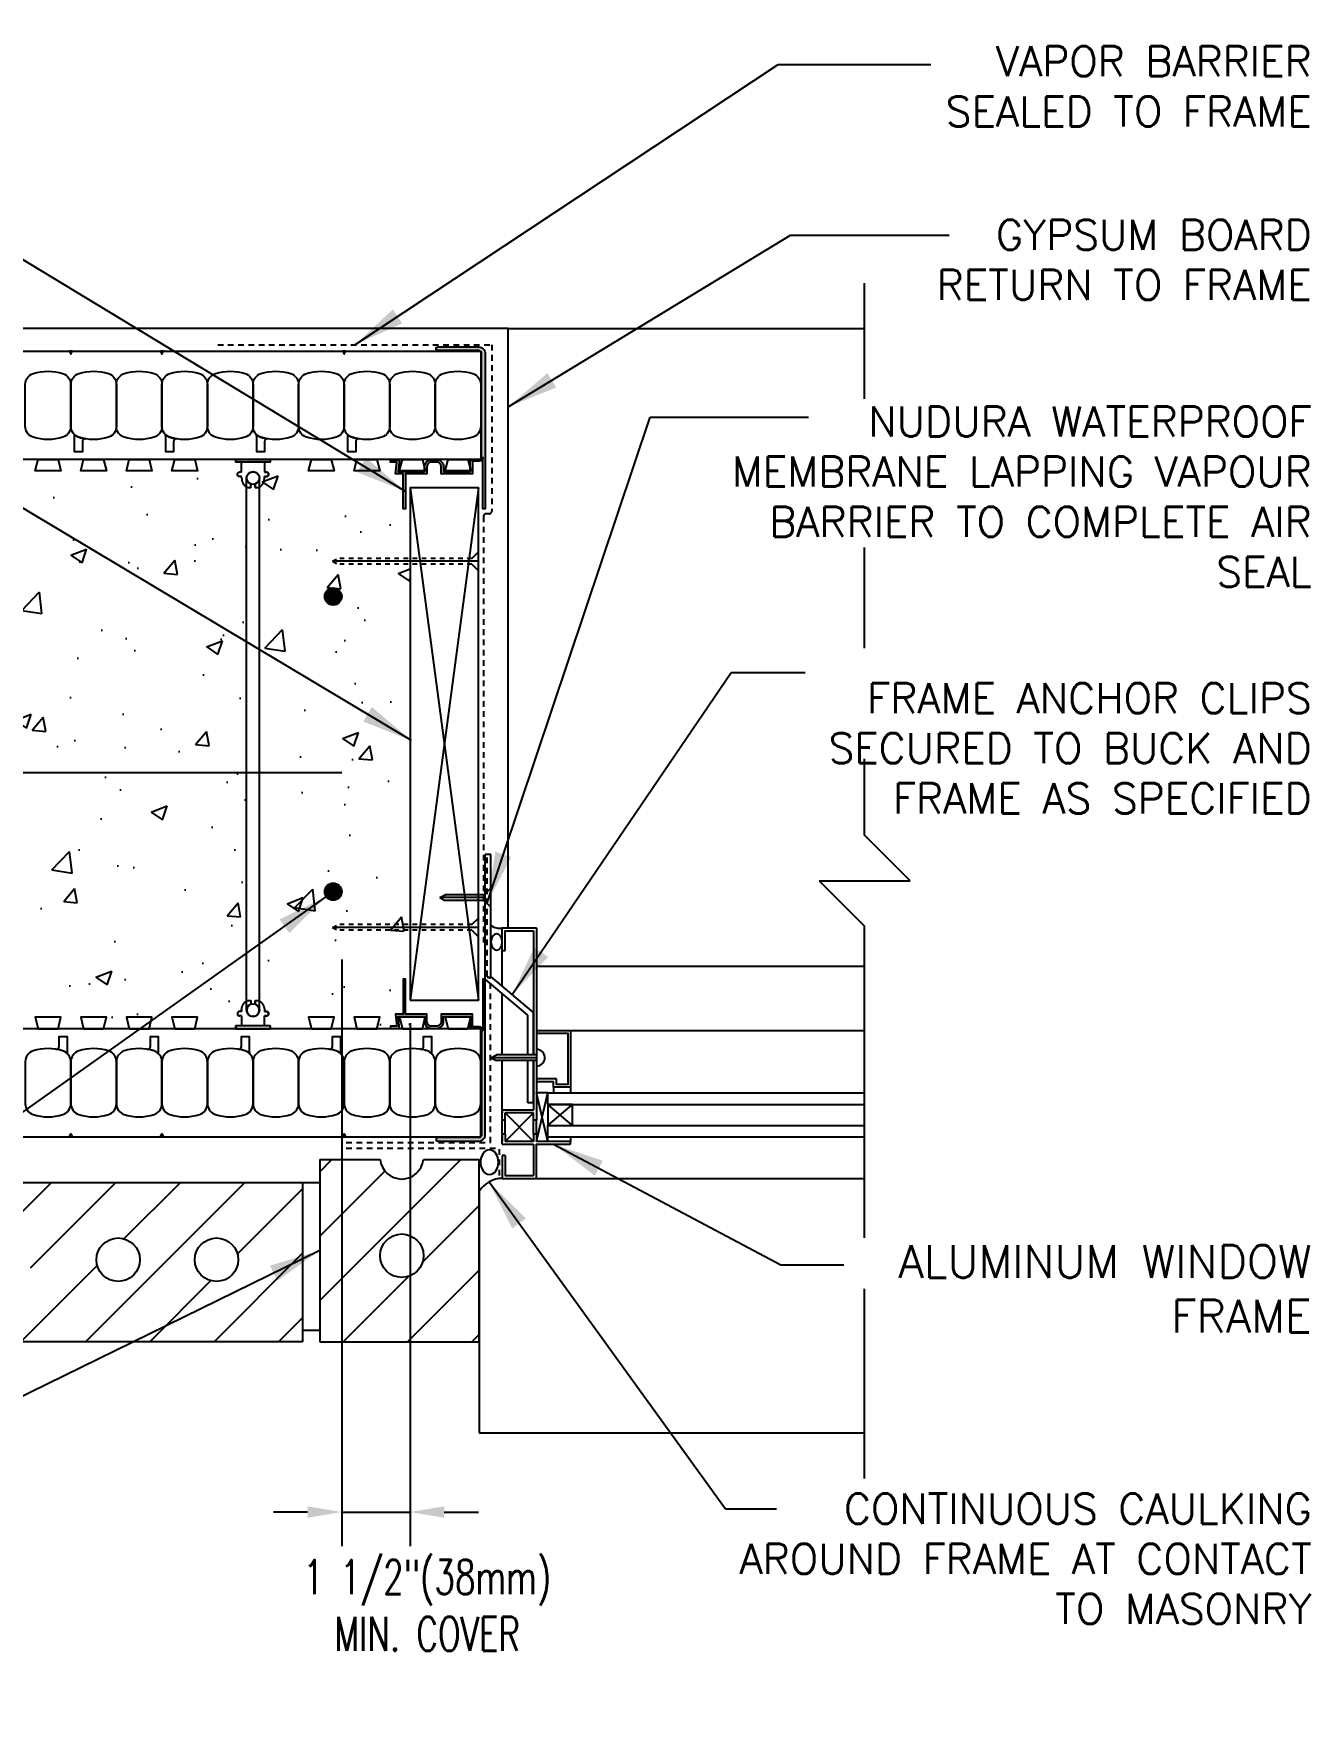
# Model space of a CAD drawing. Header units: inches. Extents: x 2960 to 3017.3, y 412.4 to 491.8.
# Drawn here: x 2989.23 to 3017.26, y 453.24 to 490.13 of the extents above; entities that cross this region are included whole.
import ezdxf

# ---------------------------------------------------------------- set-up
doc = ezdxf.new("R2010")
doc.units = ezdxf.units.IN
doc.header["$LTSCALE"] = 0.5
doc.header["$MEASUREMENT"] = 0
doc.linetypes.add('DASHED2', pattern=[0.375, 0.25, -0.125])
doc.linetypes.add('HIDDEN2', pattern=[0.1875, 0.125, -0.0625])
doc.layers.get('0').update_dxf_attribs({"linetype": 'CONTINUOUS'})
doc.layers.get('Defpoints').update_dxf_attribs({"linetype": 'CONTINUOUS'})
for name, color, linetype in [('HATCH', 12, 'CONTINUOUS'), ('LINE18', 9, 'CONTINUOUS'), ('line25', 2, 'CONTINUOUS'), ('LINE50', 5, 'CONTINUOUS'), ('LINE65', 3, 'CONTINUOUS'), ('LINE9', 9, 'CONTINUOUS'), ('TEXT', 4, 'CONTINUOUS')]:
    doc.layers.add(name, color=color, linetype=linetype)
doc.styles.add('DIM', font='romans.shx', dxfattribs={"width": 0.7})
doc.styles.get("Standard").update_dxf_attribs({"font": 'romans.shx'})
doc.dimstyles.new('ext_12', dxfattribs={"dimscale": 12, "dimtxt": 0.09375, "dimasz": 0.09375, "dimexe": 0.09375, "dimexo": 0.0625, "dimgap": 0.0625, "dimtad": 1, "dimdec": 1, "dimzin": 3, "dimdsep": 46, "dimlunit": 4, "dimtxsty": 'DIM', "dimcen": 0.09, "dimdle": 0.09375, "dimclrt": 4, "dimadec": 0, "dimazin": 0, "dimtfac": 1, "dimtdec": 1, "dimtmove": 2, "dimatfit": 3, "dimfxl": 0, "dimfrac": 2, "dimtolj": 1, "dimtzin": 0, "dimarcsym": 0})
doc.dimstyles.new('ext_8', dxfattribs={"dimscale": 8, "dimtxt": 0.09375, "dimasz": 0.09375, "dimexe": 0.09375, "dimexo": 0.0625, "dimgap": 0.0625, "dimtad": 1, "dimdec": 6, "dimzin": 3, "dimdsep": 46, "dimlunit": 4, "dimtxsty": 'DIM', "dimcen": 0.09, "dimdle": 0.09375, "dimclrt": 4, "dimadec": 0, "dimazin": 0, "dimtfac": 1, "dimtdec": 6, "dimtmove": 2, "dimatfit": 3, "dimfxl": 0, "dimfrac": 2, "dimtolj": 1, "dimtzin": 0, "dimarcsym": 0})

# ---------------------------------------------------------------- blocks, each defined once
blk = doc.blocks.new('Connector')
blk.add_point((0.271, 0))
at = {"layer": 'LINE9'}
for p, q in [((0, 0.375), (0, -0.375)), ((0.062, -0.375), (0.062, 0.375)), ((0.281, 0.25), (0.062, 0.25))]:
    blk.add_line(p, q, dxfattribs=at)
for points, weights in [([(0.007, 0.375), (0.004, 0.375), (0, 0.375)], [1, 0.972587069138, 0.950305488115]), ([(0.327, 0.343), (0.308, 0.343), (0.281, 0.317), (0.281, 0.297)], [1, 0.85355339, 0.85355339, 1]), ([(0.328, 0.343), (0.327, 0.343), (0.327, 0.343)], [1, 0.70710678, 1]), ([(0.375, 0.297), (0.375, 0.317), (0.348, 0.343), (0.329, 0.343)], [1, 0.85355339, 0.85355339, 1]), ([(0.406, 0.25), (0.546, 0.25), (0.619, 0.131)], [0.958404415409, 0.794674173519, 0.864651571113]), ([(0.619, 0.052), (0.612, 0.049), (0.604, 0.049)], [0.83615024178, 0.892081430621, 1]), ([(0.281, -0.297), (0.281, -0.317), (0.308, -0.343), (0.327, -0.343)], [1, 0.85355339, 0.85355339, 1]), ([(0.327, -0.343), (0.281, -0.343), (0.281, -0.297)], [1, 0.70710678, 1]), ([(0.329, -0.343), (0.348, -0.343), (0.375, -0.317), (0.375, -0.297)], [1, 0.85355339, 0.85355339, 1]), ([(0.375, -0.297), (0.375, -0.343), (0.329, -0.343)], [1, 0.70710678, 1]), ([(0.619, -0.131), (0.546, -0.25), (0.406, -0.25)], [0.864651574428, 0.794674169686, 0.958404415195]), ([(0.604, -0.049), (0.612, -0.049), (0.619, -0.052)], [1, 0.89208144177, 0.836150253337]), ([(0, -0.375), (0.004, -0.375), (0.007, -0.375)], [0.950305488115, 0.972587069138, 1])]:
    blk.add_rational_spline(points, weights, degree=2, dxfattribs=at)
for points, degree in [([(0, 0.375), (0.002, 0.375), (0.005, 0.375), (0.007, 0.375)], 3), ([(0.007, 0.375), (0.021, 0.375), (0.051, 0.375), (0.062, 0.375), (0.062, 0.375)], 3), ([(0.281, 0.25), (0.281, 0.297)], 1), ([(0.327, 0.343), (0.327, 0.343), (0.328, 0.343), (0.328, 0.343)], 3), ([(0.328, 0.343), (0.329, 0.343), (0.329, 0.343), (0.329, 0.343)], 3), ([(0.375, 0.25), (0.375, 0.297)], 1), ([(0.406, 0.25), (0.375, 0.25)], 1), ([(0.406, 0.25), (0.406, 0.25)], 1), ([(0.406, 0.25), (0.406, 0.25)], 1), ([(0.406, 0.25), (0.406, 0.25)], 1), ([(0.406, 0.25), (0.406, 0.25)], 1), ([(0.406, 0.25), (0.406, 0.25)], 1), ([(0.406, 0.25), (0.406, 0.25)], 1), ([(0.406, 0.25), (0.406, 0.25)], 1), ([(0.406, 0.25), (0.406, 0.25)], 1), ([(0.406, 0.25), (0.406, 0.25)], 1), ([(0.406, 0.25), (0.406, 0.25)], 1), ([(0.406, 0.25), (0.406, 0.25)], 1), ([(0.406, 0.25), (0.406, 0.25)], 1), ([(0.406, 0.25), (0.406, 0.25)], 1), ([(0.406, 0.25), (0.406, 0.25)], 1), ([(0.406, 0.25), (0.406, 0.25)], 1), ([(0.406, 0.25), (0.406, 0.25)], 1), ([(0.406, 0.25), (0.406, 0.25)], 1), ([(0.406, 0.25), (0.406, 0.25)], 1), ([(0.406, 0.25), (0.406, 0.25)], 1), ([(0.406, 0.25), (0.406, 0.25)], 1), ([(0.406, 0.25), (0.406, 0.25)], 1), ([(0.406, 0.25), (0.406, 0.25)], 1), ([(0.406, 0.25), (0.406, 0.25)], 1), ([(0.406, 0.25), (0.406, 0.25)], 1), ([(0.604, 0.049), (0.532, 0.049)], 1), ([(0.532, 0.049), (0.532, 0.049)], 1), ([(0.532, 0.049), (0.532, 0.049)], 1), ([(0.532, 0.049), (0.532, 0.049)], 1), ([(0.532, 0.049), (0.532, 0.049)], 1), ([(0.532, 0.049), (0.532, 0.049)], 1), ([(0.532, 0.049), (0.532, 0.049)], 1), ([(0.532, 0.049), (0.532, 0.049)], 1), ([(0.532, 0.049), (0.532, 0.049)], 1), ([(0.532, 0.049), (0.532, 0.049)], 1), ([(0.532, 0.049), (0.532, 0.049)], 1), ([(0.604, 0.049), (0.609, 0.049), (0.614, 0.05), (0.619, 0.052)], 3), ([(0.604, 0.049), (0.604, 0.049)], 1), ([(0.604, 0.049), (0.604, 0.049)], 1), ([(0.604, 0.049), (0.604, 0.049)], 1), ([(0.604, 0.049), (0.604, 0.049)], 1), ([(0.619, 0.131), (0.619, 0.052)], 1), ([(0.619, 0.131), (0.619, 0.131)], 1), ([(0.619, 0.131), (0.619, 0.131)], 1), ([(0.619, 0.131), (0.619, 0.131)], 1), ([(0.619, 0.131), (0.619, 0.131)], 1), ([(0.062, -0.25), (0.281, -0.25)], 1), ([(0.281, -0.297), (0.281, -0.25)], 1), ([(0.281, -0.25), (0.281, -0.297)], 1), ([(0.328, -0.343), (0.328, -0.343), (0.327, -0.343), (0.327, -0.343)], 3), ([(0.329, -0.343), (0.329, -0.343), (0.329, -0.343), (0.328, -0.343)], 3), ([(0.375, -0.25), (0.375, -0.297)], 1), ([(0.375, -0.297), (0.375, -0.25)], 1), ([(0.406, -0.25), (0.375, -0.25)], 1), ([(0.406, -0.25), (0.406, -0.25)], 1), ([(0.406, -0.25), (0.406, -0.25)], 1), ([(0.406, -0.25), (0.406, -0.25)], 1), ([(0.406, -0.25), (0.406, -0.25)], 1), ([(0.406, -0.25), (0.406, -0.25)], 1), ([(0.406, -0.25), (0.406, -0.25)], 1), ([(0.406, -0.25), (0.406, -0.25)], 1), ([(0.406, -0.25), (0.406, -0.25)], 1), ([(0.406, -0.25), (0.406, -0.25)], 1), ([(0.406, -0.25), (0.406, -0.25)], 1), ([(0.406, -0.25), (0.406, -0.25)], 1), ([(0.532, -0.049), (0.604, -0.049)], 1), ([(0.604, -0.049), (0.58, -0.049), (0.556, -0.049), (0.532, -0.049)], 3), ([(0.532, -0.049), (0.532, -0.049)], 1), ([(0.532, -0.049), (0.532, -0.049)], 1), ([(0.532, -0.049), (0.532, -0.049)], 1), ([(0.532, -0.049), (0.532, -0.049)], 1), ([(0.619, -0.052), (0.614, -0.05), (0.609, -0.049), (0.604, -0.049)], 3), ([(0.604, -0.049), (0.604, -0.049)], 1), ([(0.604, -0.049), (0.604, -0.049)], 1), ([(0.604, -0.049), (0.604, -0.049)], 1), ([(0.604, -0.049), (0.604, -0.049)], 1), ([(0.604, -0.049), (0.604, -0.049)], 1), ([(0.604, -0.049), (0.604, -0.049)], 1), ([(0.604, -0.049), (0.604, -0.049)], 1), ([(0.604, -0.049), (0.604, -0.049)], 1), ([(0.619, -0.052), (0.619, -0.131)], 1), ([(0.619, -0.131), (0.619, -0.131)], 1), ([(0.619, -0.131), (0.619, -0.131)], 1), ([(0.619, -0.131), (0.619, -0.131)], 1), ([(0.619, -0.131), (0.619, -0.131)], 1), ([(0.007, -0.375), (0.005, -0.375), (0.002, -0.375), (0, -0.375)], 3), ([(0.062, -0.375), (0.062, -0.375), (0.051, -0.375), (0.021, -0.375), (0.007, -0.375)], 3)]:
    blk.add_open_spline(points, degree=degree, dxfattribs=at)
for points, weights, knots in [([(0.062, 0.375), (0.062, 0.375), (0.046, 0.375), (0.03, 0.375), (0.007, 0.375)], [0.868718858569, 0.861102746415, 1, 0.861102734288, 0.868718859898], [0, 0, 0, 0.5, 0.5, 1, 1, 1]), ([(0.532, 0.049), (0.472, 0.203), (0.333, 0.113), (0.157, 0), (0.333, -0.113), (0.472, -0.203), (0.532, -0.049)], [0.899508922286, 0.599718215298, 1, 0.54226024, 1, 0.599718224335, 0.899508908749], [0, 0, 0, 0.318112, 0.318112, 0.681888, 0.681888, 1, 1, 1]), ([(0.007, -0.375), (0.03, -0.375), (0.046, -0.375), (0.062, -0.375), (0.062, -0.375)], [0.868718859319, 0.861102739573, 1, 0.861102742958, 0.868718858948], [0, 0, 0, 0.5, 0.5, 1, 1, 1])]:
    blk.add_rational_spline(points, weights, degree=2, knots=knots, dxfattribs=at)
blk = doc.blocks.new('Easy-Buck')
at = {"layer": 'LINE9'}
blk.add_hatch(color=256, dxfattribs=at).paths.add_polyline_path([(-0.958, -2.402), (-0.958, -2.452), (-0.908, -2.467), (-0.028, -2.467, 0.414214), (0.122, -2.317), (0.122, 1.093), (0.072, 1.093), (0.072, -0.038, 0.414214), (-0.008, 0.043), (-0.158, 0.043), (-0.158, 0.323), (-0.842, 0.323), (-0.842, 0.162, -0.414214), (-0.942, 0.062), (-1.058, 0.062, -0.414214), (-1.158, 0.162), (-1.158, 0.323), (-1.628, 0.323), (-1.628, 1.093), (-1.678, 1.093), (-1.678, 0.323), (-1.85, 0.323), (-1.815, 0.062), (-1.958, 0.062), (-1.958, 0.012), (-1.758, 0.012), (-1.792, 0.273), (-1.208, 0.273), (-1.208, 0.162, 0.414214), (-1.058, 0.012), (-0.942, 0.012, 0.414214), (-0.792, 0.162), (-0.792, 0.273), (-0.208, 0.273), (-0.208, 0.053, 0.184483), (-0.192, 0.012), (-0.008, 0.012, -0.414214), (0.042, -0.038), (0.042, -2.317, -0.414214), (-0.028, -2.388), (-0.908, -2.388)])
blk.add_lwpolyline([(-0.958, -2.402), (-0.958, -2.452), (-0.908, -2.467), (-0.028, -2.467, 0.414214), (0.122, -2.317), (0.122, 1.093), (0.072, 1.093), (0.072, -0.038, 0.414214), (-0.008, 0.043), (-0.148, 0.043, -0.414214), (-0.158, 0.053), (-0.158, 0.323), (-0.842, 0.323), (-0.842, 0.162, -0.414214), (-0.942, 0.062), (-1.058, 0.062, -0.414214), (-1.158, 0.162), (-1.158, 0.323), (-1.628, 0.323), (-1.628, 1.093), (-1.678, 1.093), (-1.678, 0.323), (-1.85, 0.323), (-1.815, 0.062), (-1.958, 0.062), (-1.958, 0.012), (-1.758, 0.012), (-1.792, 0.273), (-1.208, 0.273), (-1.208, 0.162, 0.414214), (-1.058, 0.012), (-0.942, 0.012, 0.414214), (-0.792, 0.162), (-0.792, 0.273), (-0.208, 0.273), (-0.208, 0.053, 0.184483), (-0.192, 0.012), (-0.008, 0.012, -0.414214), (0.042, -0.038), (0.042, -2.317, -0.414214), (-0.028, -2.388), (-0.908, -2.388)], format="xyb", close=True, dxfattribs=at)
blk = doc.blocks.new('*D3')
at = {"layer": 'Defpoints', "color": 0}
for p in [(2995.998, 470.298), (2997.498, 468.905), (2997.498, 457.665)]:
    blk.add_point(p, dxfattribs=at)
at = {"layer": 'TEXT', "color": 0, "lineweight": -2}
for p, q in [((2995.998, 469.798), (2995.998, 456.915)), ((2997.498, 468.405), (2997.498, 456.915)), ((2995.248, 457.665), (2994.498, 457.665)), ((2995.998, 457.665), (2997.498, 457.665)), ((2998.248, 457.665), (2998.998, 457.665))]:
    blk.add_line(p, q, dxfattribs=at)
at = {"layer": 'TEXT', "color": 0}
for points in [[(2995.248, 457.79), (2995.248, 457.54), (2995.998, 457.665)], [(2998.248, 457.79), (2998.248, 457.54), (2997.498, 457.665)]]:
    blk.add_solid(points, dxfattribs=at)
at = {"layer": 'TEXT', "color": 4, "insert": (2997.876, 455.614), "char_height": 0.75, "attachment_point": 5, "style": 'DIM'}
blk.add_mtext('\\A1;1 1/2"(38mm)\\PMIN. COVER', dxfattribs=at)

msp = doc.modelspace()

# ---------------------------------------------------------------- hatches: boundary and pattern name
at = {"layer": 'HATCH'}
h = msp.add_hatch(dxfattribs=at)
h.set_pattern_fill('AR-CONC', color=256, scale=0.5)
h.set_pattern_definition([(50, (0, 0), (3.586301, -0.3137607), [0.375, -4.125]), (355, (0, 0), (-0.6937567, 3.7609607), [0.3, -3.3]), (100.45144, (0.299, -0.026), (2.8925442, 3.4472), [0.318701, -3.5057106]), (46.1842, (0, 1), (5.3362067, -0.8275964), [0.5625, -6.1875]), (96.63564, (0.4447, 0.931), (4.67331, 4.870593), [0.478052, -5.258569]), (351.18416, (0, 1), (4.67331, 4.870593), [0.45, -4.95]), (21, (0.5, 0.75), (2.9845353, -2.0130945), [0.375, -4.125]), (326, (0.5, 0.75), (1.2165767, 3.6257502), [0.3, -3.3]), (71.45144, (0.7487, 0.5822), (4.201112, 1.6126558), [0.318701, -3.5057106]), (37.5, (0, 0), (0.0607993, 1.66446927), [0, -3.26, 0, -3.35, 0, -3.3125]), (7.5, (0, 0), (1.3153477, 1.9720586), [0, -1.91, 0, -3.185, 0, -1.2625]), (327.5, (-1.115, 0), (2.6691122, -0.11277436), [0, -1.25, 0, -3.9, 0, -5.175]), (317.5, (-1.615, 0), (2.9159308, 0.500525), [0, -1.625, 0, -2.59, 0, -3.675])])
h.paths.add_polyline_path([(2978.4252295, 480.7729849), (2985.675231, 480.7729849), (2985.9095606, 480.1678175), (2985.9095606, 468.8930586), (2985.675231, 468.2804406), (2978.4252295, 468.2804406), (2978.1812592, 468.8993015), (2978.4277683, 472.5304029), (2978.1812592, 480.1615746)])
h.paths.add_polyline_path([(2986.4252295, 480.7729849), (2993.675231, 480.7729849), (2993.9095606, 480.1678175), (2993.9095606, 468.8930586), (2993.675231, 468.2804406), (2986.4252295, 468.2804406), (2986.1812592, 468.8993015), (2986.1812592, 480.1615746)])
h.paths.add_polyline_path([(2994.4252295, 480.7729849), (2997.4981947, 480.7729849), (2997.4981947, 468.2804029), (2994.4252295, 468.2804029), (2994.1908106, 468.8931195), (2994.1908106, 480.1677566)])
h = msp.add_hatch(dxfattribs=at)
h.set_pattern_fill('ANSI31', color=256, scale=8, style=0)
h.set_pattern_definition([(45, (89.147, 16.6728), (-0.70710678, 0.70710678), [])])
h.paths.add_polyline_path([(2978.3892042, 464.9058107), (2977.4746719, 464.9058107), (2977.4746719, 461.4058107), (2978.3892042, 461.4058107)])
edge = h.paths.add_edge_path()
edge.add_arc((2980.3458021, 463.2074394), 0.4765505, 0, 360)
edge = h.paths.add_edge_path()
edge.add_arc((2982.7149114, 463.2074394), 0.4765505, 0, 360)
edge = h.paths.add_edge_path()
edge.add_arc((2984.8748754, 463.2074394), 0.4765505, 0, 360)
h.paths.add_polyline_path([(2978.7642042, 464.9058107), (2978.7642042, 461.4058107), (2986.7642042, 461.4058107), (2986.7642042, 464.9058107)])
edge = h.paths.add_edge_path()
edge.add_arc((2988.7208021, 463.2074394), 0.4765505, 0, 360)
edge = h.paths.add_edge_path()
edge.add_arc((2991.0899114, 463.2074394), 0.4765505, 0, 360)
edge = h.paths.add_edge_path()
edge.add_arc((2993.2498754, 463.2074394), 0.4765505, 0, 360)
h.paths.add_polyline_path([(2995.1392042, 464.9058107), (2987.1392042, 464.9058107), (2987.1392042, 461.4058107), (2995.1392042, 461.4058107)])
edge = h.paths.add_edge_path()
edge.add_arc((2997.315833, 463.2951394), 0.4765505, 0, 360)
edge = h.paths.add_edge_path()
edge.add_arc((2997.315833, 465.4551034), 0.4765505, 185.98639163, 354.01360837)
edge.add_line((2997.7897847, 465.4054029), (2999.0142042, 465.4054029))
edge.add_line((2999.0142042, 465.4054029), (2999.0142042, 461.4058107))
edge.add_line((2999.0142042, 461.4058107), (2995.5142042, 461.4058107))
edge.add_line((2995.5142042, 461.4058107), (2995.5142042, 465.4054029))
edge.add_line((2995.5142042, 465.4054029), (2996.8418813, 465.4054029))
at = {"layer": 'LINE65'}
for points in [[(2995.6231947, 477.771652, 1), (2995.9981947, 477.771652, 1)], [(2995.9981947, 471.2892241, 1), (2995.6231947, 471.2892241, 1)]]:
    msp.add_hatch(color=256, dxfattribs=at).paths.add_polyline_path(points)

# ---------------------------------------------------------------- linework, layer by layer
at = {"layer": 'HATCH'}
for p, q in [((2992.4072304, 480.5316071), (2992.4072304, 480.5316071)), ((2992.4097685, 480.5289316), (2992.4097685, 480.5289316)), ((2998.9981947, 478.5439478), (2995.7916411, 478.5439478)), ((2999.1481947, 471.1580912), (2998.1481947, 471.1580912)), ((2998.9981947, 470.5033855), (2995.7916411, 470.5033855)), ((3000.2732091, 467.6430202), (2999.2732091, 467.6430202))]:
    msp.add_line(p, q, dxfattribs=at)
at = {"layer": 'HATCH', "color": 6, "linetype": 'DASHED2'}
for p, q in [((2999.1874847, 469.4365153), (2999.1874847, 472.0412005)), ((2999.2307075, 469.4052653), (2999.2187347, 469.4052653)), ((2999.2619575, 465.7804029), (2999.2619575, 469.3740153)), ((2996.0971338, 465.7804029), (2999.2619575, 465.7804029)), ((2996.0971338, 465.6554029), (2999.4606947, 465.6554029)), ((2999.4606947, 465.0564525), (2999.4606947, 465.6554029))]:
    msp.add_line(p, q, dxfattribs=at)
msp.add_lwpolyline([(2993.2749322, 483.2999568), (2999.2934697, 483.2999568), (2999.2934697, 479.6503433, -0.4142135624), (2999.2309697, 479.5878433), (2999.1700983, 479.5878433, 0.4142135624), (2999.1075983, 479.5253433), (2999.1075983, 470.156901)], format="xyb", dxfattribs=at)
for centre, start, end in [((2999.2187347, 469.4365153), 180, 270), ((2999.2307075, 469.3740153), 0, 90)]:
    msp.add_arc(centre, 0.03125, start, end, dxfattribs=at)
at = {"layer": 'HATCH', "extrusion": (0, 0, -1)}
msp.add_ellipse((2999.2402807, 465.348537), major_axis=(0, -0.2700001), ratio=0.7290404598, start_param=-1.5707963268, end_param=4.7123889804, dxfattribs=at)
at = {"layer": 'LINE18'}
for p, q in [((2999.6481947, 483.6554029), (2977.4277683, 483.6554029)), ((2999.6481947, 470.4929548), (2999.6481947, 483.6554029)), ((2993.9095606, 468.686438), (2993.9095606, 480.3744381)), ((2994.1908106, 468.686438), (2994.1908106, 480.3744381)), ((2998.8544766, 478.6064478), (2998.9981947, 478.750166)), ((2998.8544766, 478.4814478), (2998.9981947, 478.3377297)), ((2999.1481947, 469.367933), (2999.1481947, 472.1030742)), ((2999.2731947, 472.1030742), (2999.1481947, 472.1030742)), ((2999.2731947, 469.4259823), (2999.2731947, 472.1030742)), ((2998.1481947, 471.1580912), (2998.2677034, 471.2205912)), ((2998.1481947, 471.1580912), (2998.2677034, 471.0955912)), ((2999.1481947, 471.2205912), (2998.2677034, 471.2205912)), ((2999.1481947, 471.0955912), (2998.2677034, 471.0955912)), ((2999.1481947, 471.2393094), (2999.2731947, 471.3643094)), ((2998.8544766, 470.5658855), (2998.9981947, 470.7096037)), ((2999.1481947, 471.0768731), (2999.2731947, 470.9518731)), ((2998.8544766, 470.4408855), (2998.9981947, 470.2971674)), ((2999.5857088, 469.9929195), (2999.5231947, 469.9929195)), ((3000.0857305, 468.5762086), (2999.1481947, 469.367933)), ((3000.2107305, 468.6342578), (2999.2731947, 469.4259823)), ((2999.1481947, 468.5304029), (2999.1481947, 469.2179029)), ((3000.0857305, 467.7055202), (3000.0857305, 468.5762086)), ((3000.2107305, 467.7055202), (3000.2107305, 468.6342578)), ((2999.2732091, 467.6430202), (2999.3927178, 467.7055202)), ((2999.2732091, 467.6430202), (2999.3927178, 467.5805202)), ((3000.2732091, 467.7055202), (2999.3927178, 467.7055202)), ((3000.2732091, 467.5805202), (2999.3927178, 467.5805202)), ((3000.0857305, 466.6517825), (3000.0857305, 467.5805202)), ((3000.2107305, 466.6517825), (3000.2107305, 467.5805202)), ((3000.2107305, 466.6517825), (3000.0857305, 466.6517825)), ((2999.5857088, 465.4929683), (2999.5231947, 465.4929683))]:
    msp.add_line(p, q, dxfattribs=at)
at = {"layer": 'LINE18', "linetype": 'HIDDEN2'}
for p, q in [((2995.7916411, 478.5439478), (2995.9111498, 478.6064478)), ((2995.7916411, 478.5439478), (2995.9111498, 478.4814478)), ((2998.8544766, 478.6064478), (2995.9111498, 478.6064478)), ((2998.8544766, 478.4814478), (2995.9111498, 478.4814478)), ((2995.7916411, 470.5033855), (2995.9111498, 470.5658855)), ((2995.7916411, 470.5033855), (2995.9111498, 470.4408855)), ((2998.8544766, 470.5658855), (2995.9111498, 470.5658855)), ((2998.8544766, 470.4408855), (2995.9111498, 470.4408855))]:
    msp.add_line(p, q, dxfattribs=at)
at = {"layer": 'LINE18', "flags": 128}
for points in [[(2999.5231947, 469.9929195), (2999.5231947, 470.4929548), (3000.2732091, 470.4929548)], [(2999.5857088, 469.9929195), (2999.5857088, 470.4304793), (3000.2106565, 470.4304793)], [(3000.2106565, 470.4304793), (3000.2107099, 467.7055202)], [(3000.2732091, 470.4929548), (3000.2732091, 466.2700746)], [(2999.5231947, 469.2148638), (2999.5231947, 470.0308676)], [(2999.5231947, 467.7055202), (2999.5231947, 469.0512553)], [(3000.2732091, 468.2429117), (3001.0231849, 468.2429117), (3001.0231849, 466.9929392), (3000.6481777, 466.9929392), (3000.6481777, 467.1178901)], [(3000.2732091, 468.1804362), (3000.9607865, 468.1804362), (3000.9606708, 467.0554147), (3000.7106146, 467.0554147), (3000.7107303, 467.1803656)], [(2999.5231947, 465.7429666), (2999.5231947, 467.5805202)], [(3000.2107123, 467.5805202), (3000.2107336, 466.4926725)], [(3000.7107303, 467.1803656), (3000.2732091, 467.1803656)], [(3000.2732091, 467.1178901), (3000.6481777, 467.1178901)], [(3000.5232267, 466.8679882), (3000.2732091, 466.8679882)], [(3000.5232267, 466.8679882), (3007.4768078, 466.8679882)], [(3000.5232267, 466.6180863), (3000.5232267, 466.8679882)], [(3000.6481777, 466.9929392), (3000.6481777, 466.8679882)], [(3001.0231849, 466.9929392), (3001.0231849, 466.8679882)], [(3000.2107336, 466.4926725), (2999.5231947, 466.4926725)], [(2999.5231947, 466.4926725), (2999.5231947, 466.430197)], [(2999.5231947, 466.2700746), (2999.5231947, 466.430197)], [(3000.210695, 466.430197), (2999.5857088, 466.430197)], [(2999.5857088, 466.2700746), (2999.5857088, 466.430197)], [(3000.210695, 466.2700746), (3000.210695, 466.430197)], [(3000.5232267, 466.1553049), (3001.060863, 466.1553049), (3001.060863, 466.6180863), (3000.5232267, 466.6180863), (3000.5232267, 466.1553049)], [(2999.5857088, 466.2700746), (2999.5231947, 466.2700746)], [(2999.5231947, 465.9655645), (2999.5231947, 465.8054421)], [(2999.5857088, 465.9655645), (2999.5231947, 465.9655645)], [(2999.5857088, 465.9655645), (2999.5857088, 466.2700746)], [(2999.5857088, 465.9655645), (2999.5857088, 465.8054421)], [(3000.210695, 465.9655645), (3000.210695, 466.2700746)], [(3000.2732091, 466.2700746), (3000.210695, 466.2700746)], [(3000.210695, 465.9655645), (3000.210695, 465.8054421)], [(3000.2732091, 465.9655645), (3000.210695, 465.9655645)], [(3000.2732091, 465.9655645), (3000.2732091, 466.2700746)], [(3000.2732091, 465.9655645), (3000.2732091, 465.8054421)], [(3000.5232267, 465.9054029), (3000.5232267, 466.1553049)], [(2999.5231947, 465.7429666), (2999.5231947, 465.8054421)], [(2999.5231947, 465.4929683), (2999.5231947, 464.992933), (3000.2732091, 464.992933), (3000.2732091, 465.7429666), (3001.0231849, 465.7429666)], [(2999.5231947, 465.7429666), (3000.210695, 465.7429666)], [(3000.210695, 465.8054421), (2999.5857088, 465.8054421)], [(3000.210695, 465.7429666), (3000.2106179, 465.0554085)], [(3001.0231849, 465.8054421), (3000.2732091, 465.8054421)], [(3000.5232267, 465.9054029), (3007.4768078, 465.9054029)], [(3001.0231849, 465.8054421), (3000.5232267, 465.8054421), (3000.5232267, 465.9054029), (3001.0231849, 465.9054029), (3001.0231849, 465.8054421)], [(3001.0231849, 465.7429666), (3001.0231849, 465.8054421)], [(2999.5857088, 465.4929683), (2999.5857088, 465.0554085), (3000.2106179, 465.0554085)]]:
    msp.add_lwpolyline(points, dxfattribs=at)
at = {"layer": 'LINE18'}
for centre in [(2994.0501856, 480.3744381), (2994.0501856, 468.686438)]:
    msp.add_circle(centre, 0.140625, dxfattribs=at)
msp.add_arc((3000.2732091, 467.6430202), 0.1832614, 270, 90, dxfattribs=at)
at = {"layer": 'line25', "color": 12}
for p, q in [((2999.6481947, 483.6554029), (3007.4768078, 483.6554029)), ((2998.9981947, 480.155438), (2997.4981947, 468.905438)), ((2997.4981947, 480.155438), (2998.9981947, 468.905438)), ((2999.0142042, 464.7055298), (2999.0142042, 459.4054029)), ((2999.0142042, 459.4054029), (3007.4768078, 459.4054029))]:
    msp.add_line(p, q, dxfattribs=at)
at = {"layer": 'line25'}
for p, q in [((2999.0502303, 480.7804029), (2977.4277683, 480.7804029)), ((2998.0502303, 468.2804029), (2977.4277683, 468.2804029)), ((2999.0502303, 468.2804029), (2998.0502303, 468.2804029)), ((2995.5142042, 465.4054029), (2995.5142042, 461.4058107)), ((2995.5142042, 465.4054029), (2996.8418813, 465.4054029)), ((2997.7897847, 465.4054029), (2999.0142042, 465.4054029)), ((2999.0142042, 461.4058107), (2999.0142042, 465.4054029)), ((2977.4746719, 464.9058107), (2995.5142042, 464.9058107)), ((2995.1392042, 464.9058107), (2995.1392042, 461.4058107)), ((2995.5142042, 461.6558107), (2995.1392042, 461.6558107)), ((2995.1392042, 461.4058107), (2987.1392042, 461.4058107)), ((2995.5142042, 461.4058107), (2999.0142042, 461.4058107))]:
    msp.add_line(p, q, dxfattribs=at)
for points in [[(2989.7690643, 480.7804029), (2989.8313963, 480.5304029), (2989.2690643, 480.5304029), (2989.3313963, 480.7804029)], [(2990.7690643, 480.7804029), (2990.8313963, 480.5304029), (2990.2690643, 480.5304029), (2990.3313963, 480.7804029)], [(2991.7690643, 480.7804029), (2991.8313963, 480.5304029), (2991.2690643, 480.5304029), (2991.3313963, 480.7804029)], [(2992.7690643, 480.7804029), (2992.8313963, 480.5304029), (2992.2690643, 480.5304029), (2992.3313963, 480.7804029)], [(2995.7690643, 480.7804029), (2995.8313963, 480.5304029), (2995.2690643, 480.5304029), (2995.3313963, 480.7804029)], [(2996.7690643, 480.7804029), (2996.8313963, 480.5304029), (2996.2690643, 480.5304029), (2996.3313963, 480.7804029)], [(2997.7690643, 480.7804029), (2997.8313963, 480.5304029), (2997.2690643, 480.5304029), (2997.3313963, 480.7804029)], [(2998.7690643, 480.7804029), (2998.8313963, 480.5304029), (2998.2690643, 480.5304029), (2998.3313963, 480.7804029)], [(2997.4981947, 468.905438), (2998.9981947, 468.905438), (2998.9981947, 480.155438), (2997.4981947, 480.155438)], [(2989.7690643, 468.2804029), (2989.8313963, 468.5304029), (2989.2690643, 468.5304029), (2989.3313963, 468.2804029)], [(2990.7690643, 468.2804029), (2990.8313963, 468.5304029), (2990.2690643, 468.5304029), (2990.3313963, 468.2804029)], [(2991.7690643, 468.2804029), (2991.8313963, 468.5304029), (2991.2690643, 468.5304029), (2991.3313963, 468.2804029)], [(2992.7690643, 468.2804029), (2992.8313963, 468.5304029), (2992.2690643, 468.5304029), (2992.3313963, 468.2804029)], [(2995.7690643, 468.2804029), (2995.8313963, 468.5304029), (2995.2690643, 468.5304029), (2995.3313963, 468.2804029)], [(2996.7690643, 468.2804029), (2996.8313963, 468.5304029), (2996.2690643, 468.5304029), (2996.3313963, 468.2804029)], [(2997.7690643, 468.2804029), (2997.8313963, 468.5304029), (2997.2690643, 468.5304029), (2997.3313963, 468.2804029)], [(2998.7690643, 468.2804029), (2998.8313963, 468.5304029), (2998.2690643, 468.5304029), (2998.3313963, 468.2804029)]]:
    msp.add_lwpolyline(points, close=True, dxfattribs=at)
at = {"layer": 'line25', "color": 12, "flags": 128}
for points in [[(3000.2732091, 469.6554247), (3007.4768078, 469.6554247)], [(3001.0231849, 468.2429117), (3007.4768078, 468.2429117)], [(3000.5232267, 465.8054421), (3000.2732091, 466.8679882)], [(3000.2732091, 465.8054421), (3000.5232267, 466.8679882)], [(2999.5857088, 465.8054421), (3000.210695, 466.430197)], [(3000.210695, 465.8054421), (2999.5857088, 466.430197)], [(3000.5232267, 466.6180863), (3007.4768078, 466.6180863)], [(3001.060863, 466.1553049), (3000.5232267, 466.6180863)], [(3000.5232267, 466.1553049), (3001.060863, 466.6180863)], [(3000.5232267, 466.1553049), (3007.4768078, 466.1553049)], [(3000.2732091, 464.992933), (3007.4768078, 464.992933)]]:
    msp.add_lwpolyline(points, dxfattribs=at)
at = {"layer": 'line25'}
for centre in [(2997.315833, 463.2951394), (2991.0899114, 463.2074394), (2993.2498754, 463.2074394)]:
    msp.add_circle(centre, 0.4765505, dxfattribs=at)
at = {"layer": 'line25', "color": 12}
for centre, radius, start, end in [((2999.4610037, 470.7891238), 0.3026282, 231.64054665, 281.85895968), ((2999.5283604, 464.3893665), 0.6035859, 90.49036347, 148.41193784)]:
    msp.add_arc(centre, radius, start, end, dxfattribs=at)
at = {"layer": 'line25'}
msp.add_arc((2997.315833, 465.4551034), 0.4765505, 185.98639163, 354.01360837, dxfattribs=at)
at = {"layer": 'line25', "color": 12, "extrusion": (0, 0, -1)}
msp.add_ellipse((2999.3981947, 470.1839904), major_axis=(0, -0.1817855), ratio=0.6876234221, start_param=-1.5707963268, end_param=4.7123889804, dxfattribs=at)
at = {"layer": 'LINE50'}
for p, q in [((2977.4252303, 483.1554029), (2999.0502303, 483.1554029)), ((2999.0502303, 483.1554029), (2999.0502303, 480.7804029)), ((2999.0502303, 465.9054029), (2999.0502303, 468.2804029)), ((2977.4252303, 465.9054029), (2999.0502303, 465.9054029))]:
    msp.add_line(p, q, dxfattribs=at)
at = {"layer": 'LINE65', "flags": 128}
msp.add_lwpolyline([(2977.4277683, 473.9077413), (2995.9981947, 473.9077413)], dxfattribs=at)
at = {"layer": 'LINE65'}
for centre in [(2995.8106947, 477.771652), (2995.8106947, 471.2892241)]:
    msp.add_circle(centre, 0.1875, dxfattribs=at)
at = {"layer": 'LINE9'}
for p, q in [((3007.4768078, 482.1085713), (3007.4768078, 484.6554029)), ((3007.4768078, 476.6397351), (3007.4768078, 478.8444492)), ((3007.4768078, 472.5304029), (3007.4768078, 474.2059597)), ((3008.4768078, 471.5304029), (3007.4768078, 472.5304029)), ((3006.4768078, 471.5304029), (3008.4768078, 471.5304029)), ((3006.4768078, 471.5304029), (3007.4768078, 470.5304029)), ((3007.4768078, 463.687849), (3007.4768078, 470.5304029)), ((3007.4768078, 458.4054029), (3007.4768078, 462.5653819))]:
    msp.add_line(p, q, dxfattribs=at)
for points in [[(2990.0189803, 483.1554029), (2990.0502303, 483.0909181), (2990.0814803, 483.1554029)], [(2992.0189803, 483.1554029), (2992.0502303, 483.0909181), (2992.0814803, 483.1554029)], [(2996.0189803, 483.1554029), (2996.0502303, 483.0909181), (2996.0814803, 483.1554029)], [(2990.0189803, 465.9054029), (2990.0502303, 465.9698877), (2990.0814803, 465.9054029)], [(2992.0189803, 465.9054029), (2992.0502303, 465.9698877), (2992.0814803, 465.9054029)], [(2996.0189803, 465.9054029), (2996.0502303, 465.9698877), (2996.0814803, 465.9054029)]]:
    msp.add_lwpolyline(points, close=True, dxfattribs=at)
for points in [[(2989.8771533, 481.2694491, -0.1576707808), (2989.2233072, 481.2694491, -0.3253046293), (2989.0502303, 481.5073206), (2989.0502303, 482.4284852, -0.3253046293), (2989.2233072, 482.6663567, -0.1576707808), (2989.8771533, 482.6663567, -0.3253046293), (2990.0502303, 482.4284852), (2990.0502303, 481.5073206, -0.3253046293)], [(2990.8771533, 481.2694491, -0.1576707808), (2990.2233072, 481.2694491, -0.3253046293), (2990.0502303, 481.5073206), (2990.0502303, 482.4284852, -0.3253046293), (2990.2233072, 482.6663567, -0.1576707808), (2990.8771533, 482.6663567, -0.3253046293), (2991.0502303, 482.4284852), (2991.0502303, 481.5073206, -0.3253046293)], [(2991.8771533, 481.2694491, -0.1576707808), (2991.2233072, 481.2694491, -0.3253046293), (2991.0502303, 481.5073206), (2991.0502303, 482.4284852, -0.3253046293), (2991.2233072, 482.6663567, -0.1576707808), (2991.8771533, 482.6663567, -0.3253046293), (2992.0502303, 482.4284852), (2992.0502303, 481.5073206, -0.3253046293)], [(2992.8771533, 481.2694491, -0.1576707808), (2992.2233072, 481.2694491, -0.3253046293), (2992.0502303, 481.5073206), (2992.0502303, 482.4284852, -0.3253046293), (2992.2233072, 482.6663567, -0.1576707808), (2992.8771533, 482.6663567, -0.3253046293), (2993.0502303, 482.4284852), (2993.0502303, 481.5073206, -0.3253046293)], [(2993.8771533, 481.2694491, -0.1576707808), (2993.2233072, 481.2694491, -0.3253046293), (2993.0502303, 481.5073206), (2993.0502303, 482.4284852, -0.3253046293), (2993.2233072, 482.6663567, -0.1576707808), (2993.8771533, 482.6663567, -0.3253046293), (2994.0502303, 482.4284852), (2994.0502303, 481.5073206, -0.3253046293)], [(2994.8771533, 481.2694491, -0.1576707808), (2994.2233072, 481.2694491, -0.3253046293), (2994.0502303, 481.5073206), (2994.0502303, 482.4284852, -0.3253046293), (2994.2233072, 482.6663567, -0.1576707808), (2994.8771533, 482.6663567, -0.3253046293), (2995.0502303, 482.4284852), (2995.0502303, 481.5073206, -0.3253046293)], [(2995.8771533, 481.2694491, -0.1576707808), (2995.2233072, 481.2694491, -0.3253046293), (2995.0502303, 481.5073206), (2995.0502303, 482.4284852, -0.3253046293), (2995.2233072, 482.6663567, -0.1576707808), (2995.8771533, 482.6663567, -0.3253046293), (2996.0502303, 482.4284852), (2996.0502303, 481.5073206, -0.3253046293)], [(2996.8771533, 481.2694491, -0.1576707808), (2996.2233072, 481.2694491, -0.3253046293), (2996.0502303, 481.5073206), (2996.0502303, 482.4284852, -0.3253046293), (2996.2233072, 482.6663567, -0.1576707808), (2996.8771533, 482.6663567, -0.3253046293), (2997.0502303, 482.4284852), (2997.0502303, 481.5073206, -0.3253046293)], [(2997.8771533, 481.2694491, -0.1576707808), (2997.2233072, 481.2694491, -0.3253046293), (2997.0502303, 481.5073206), (2997.0502303, 482.4284852, -0.3253046293), (2997.2233072, 482.6663567, -0.1576707808), (2997.8771533, 482.6663567, -0.3253046293), (2998.0502303, 482.4284852), (2998.0502303, 481.5073206, -0.3253046293)], [(2998.8771533, 481.2695194, -0.1576707808), (2998.2233072, 481.2695194, -0.3253046293), (2998.0502303, 481.5073909), (2998.0502303, 482.4285555, -0.3253046293), (2998.2233072, 482.666427, -0.1576707808), (2998.8771533, 482.666427, -0.3253046293), (2999.0502303, 482.4285555), (2999.0502303, 481.5073909, -0.3253046293)], [(2990.2233072, 481.2694491, 0.0372666955), (2990.3770026, 481.2321194, 0.463035607), (2990.3043127, 481.1704556), (2990.3043127, 480.9488573), (2990.133481, 480.9488573), (2990.133481, 481.2949506, 0.189002358), (2990.1168309, 481.3374246, 0.1284073578)], [(2992.2233072, 481.2694491, 0.0372666955), (2992.3770026, 481.2321194, 0.463035607), (2992.3043127, 481.1704556), (2992.3043127, 480.9488573), (2992.133481, 480.9488573), (2992.133481, 481.2949506, 0.189002358), (2992.1168309, 481.3374246, 0.1284073578)], [(2994.2233072, 481.2694491, 0.0372666955), (2994.3770026, 481.2321194, 0.463035607), (2994.3043127, 481.1704556), (2994.3043127, 480.9488573), (2994.133481, 480.9488573), (2994.133481, 481.2949506, 0.189002358), (2994.1168309, 481.3374246, 0.1284073578)], [(2996.2233072, 481.2694491, 0.0372666955), (2996.3770026, 481.2321194, 0.463035607), (2996.3043127, 481.1704556), (2996.3043127, 480.9488573), (2996.133481, 480.9488573), (2996.133481, 481.2949506, 0.189002358), (2996.1168309, 481.3374246, 0.1284073578)], [(2989.8771533, 467.7913567, 0.1576707808), (2989.2233072, 467.7913567, 0.3253046293), (2989.0502303, 467.5534852), (2989.0502303, 466.6323206, 0.3253046293), (2989.2233072, 466.3944491, 0.1576707808), (2989.8771533, 466.3944491, 0.3253046293), (2990.0502303, 466.6323206), (2990.0502303, 467.5534852, 0.3253046293)], [(2989.8771533, 467.7913567, 0.0372666955), (2989.723458, 467.8286865, 0.463035607), (2989.7961478, 467.8903502), (2989.7961478, 468.1119486), (2989.9669795, 468.1119486), (2989.9669795, 467.7658553, 0.189002358), (2989.9836297, 467.7233812, 0.1284073578)], [(2990.8771533, 467.7913567, 0.1576707808), (2990.2233072, 467.7913567, 0.3253046293), (2990.0502303, 467.5534852), (2990.0502303, 466.6323206, 0.3253046293), (2990.2233072, 466.3944491, 0.1576707808), (2990.8771533, 466.3944491, 0.3253046293), (2991.0502303, 466.6323206), (2991.0502303, 467.5534852, 0.3253046293)], [(2991.8771533, 467.7913567, 0.1576707808), (2991.2233072, 467.7913567, 0.3253046293), (2991.0502303, 467.5534852), (2991.0502303, 466.6323206, 0.3253046293), (2991.2233072, 466.3944491, 0.1576707808), (2991.8771533, 466.3944491, 0.3253046293), (2992.0502303, 466.6323206), (2992.0502303, 467.5534852, 0.3253046293)], [(2991.8771533, 467.7913567, 0.0372666955), (2991.723458, 467.8286865, 0.463035607), (2991.7961478, 467.8903502), (2991.7961478, 468.1119486), (2991.9669795, 468.1119486), (2991.9669795, 467.7658553, 0.189002358), (2991.9836297, 467.7233812, 0.1284073578)], [(2992.8771533, 467.7913567, 0.1576707808), (2992.2233072, 467.7913567, 0.3253046293), (2992.0502303, 467.5534852), (2992.0502303, 466.6323206, 0.3253046293), (2992.2233072, 466.3944491, 0.1576707808), (2992.8771533, 466.3944491, 0.3253046293), (2993.0502303, 466.6323206), (2993.0502303, 467.5534852, 0.3253046293)], [(2993.8771533, 467.7913567, 0.1576707808), (2993.2233072, 467.7913567, 0.3253046293), (2993.0502303, 467.5534852), (2993.0502303, 466.6323206, 0.3253046293), (2993.2233072, 466.3944491, 0.1576707808), (2993.8771533, 466.3944491, 0.3253046293), (2994.0502303, 466.6323206), (2994.0502303, 467.5534852, 0.3253046293)], [(2993.8771533, 467.7913567, 0.0372666955), (2993.723458, 467.8286865, 0.463035607), (2993.7961478, 467.8903502), (2993.7961478, 468.1119486), (2993.9669795, 468.1119486), (2993.9669795, 467.7658553, 0.189002358), (2993.9836297, 467.7233812, 0.1284073578)], [(2994.8771533, 467.7913567, 0.1576707808), (2994.2233072, 467.7913567, 0.3253046293), (2994.0502303, 467.5534852), (2994.0502303, 466.6323206, 0.3253046293), (2994.2233072, 466.3944491, 0.1576707808), (2994.8771533, 466.3944491, 0.3253046293), (2995.0502303, 466.6323206), (2995.0502303, 467.5534852, 0.3253046293)], [(2995.8771533, 467.7913567, 0.1576707808), (2995.2233072, 467.7913567, 0.3253046293), (2995.0502303, 467.5534852), (2995.0502303, 466.6323206, 0.3253046293), (2995.2233072, 466.3944491, 0.1576707808), (2995.8771533, 466.3944491, 0.3253046293), (2996.0502303, 466.6323206), (2996.0502303, 467.5534852, 0.3253046293)], [(2995.8771533, 467.7913567, 0.0372666955), (2995.723458, 467.8286865, 0.463035607), (2995.7961478, 467.8903502), (2995.7961478, 468.1119486), (2995.9669795, 468.1119486), (2995.9669795, 467.7658553, 0.189002358), (2995.9836297, 467.7233812, 0.1284073578)], [(2996.8771533, 467.7913567, 0.1576707808), (2996.2233072, 467.7913567, 0.3253046293), (2996.0502303, 467.5534852), (2996.0502303, 466.6323206, 0.3253046293), (2996.2233072, 466.3944491, 0.1576707808), (2996.8771533, 466.3944491, 0.3253046293), (2997.0502303, 466.6323206), (2997.0502303, 467.5534852, 0.3253046293)], [(2997.8771533, 467.7913567, 0.1576707808), (2997.2233072, 467.7913567, 0.3253046293), (2997.0502303, 467.5534852), (2997.0502303, 466.6323206, 0.3253046293), (2997.2233072, 466.3944491, 0.1576707808), (2997.8771533, 466.3944491, 0.3253046293), (2998.0502303, 466.6323206), (2998.0502303, 467.5534852, 0.3253046293)], [(2997.8771533, 467.7913567, 0.0372666955), (2997.723458, 467.8286865, 0.463035607), (2997.7961478, 467.8903502), (2997.7961478, 468.1119486), (2997.9669795, 468.1119486), (2997.9669795, 467.7658553, 0.189002358), (2997.9836297, 467.7233812, 0.1284073578)], [(2998.8771533, 467.7913567, 0.1576707808), (2998.2233072, 467.7913567, 0.3253046293), (2998.0502303, 467.5534852), (2998.0502303, 466.6323206, 0.3253046293), (2998.2233072, 466.3944491, 0.1576707808), (2998.8771533, 466.3944491, 0.3253046293), (2999.0502303, 466.6323206), (2999.0502303, 467.5534852, 0.3253046293)]]:
    msp.add_lwpolyline(points, format="xyb", close=True, dxfattribs=at)

# ---------------------------------------------------------------- block references
at = {"layer": 'HATCH', "xscale": -1, "rotation": 180.0000000000065}
msp.add_blockref('Easy-Buck', (2999.0257652, 480.7858674), dxfattribs=at)
at = {"layer": 'HATCH'}
msp.add_blockref('Easy-Buck', (2999.0257652, 468.2750087), dxfattribs=at)
at = {"layer": 'LINE18', "xscale": -1, "rotation": 90}
msp.add_blockref('Connector', (2994.0502303, 480.7804029), dxfattribs=at)
at = {"layer": 'LINE18', "rotation": 90}
msp.add_blockref('Connector', (2994.0502303, 468.2804732), dxfattribs=at)

# ---------------------------------------------------------------- texts
at = {"layer": 'TEXT', "char_height": 0.72, "attachment_point": 6}
for s, insert, width in [('{\\H0.9167x;VAPOR BARRIER\\PSEALED TO FRAME}', (3017.291118, 488.9745154), 15.163479248), ('{\\H0.9167x;GYPSUM BOARD RETURN TO FRAME}', (3017.291118, 485.1653061), 10.295799411), ('{\\H0.9167x;NUDURA WATERPROOF MEMBRANE LAPPING VAPOUR BARRIER TO COMPLETE AIR SEAL }', (3017.291118, 479.9636899), 15.163479248), ('{\\H0.9167x;FRAME ANCHOR CLIPS SECURED TO BUCK AND FRAME AS SPECIFIED}', (3017.291118, 474.439088), 11.846403347), ('ALUMINUM WINDOW\\PFRAME', (3017.291118, 462.5689491), 15.163479248), ('{\\H0.9167x;CONTINUOUS CAULKING AROUND FRAME AT CONTACT TO MASONRY}', (3017.291118, 456.6394585), 15.163479248)]:
    msp.add_mtext(s, dxfattribs=dict(at, insert=insert, width=width))

# ---------------------------------------------------------------- dimensions: what is measured, and where the dimension line sits
at = {"layer": 'TEXT'}
dim = msp.add_linear_dim(base=(2997.4981947, 457.6651677), p1=(2995.9981947, 470.2978304), p2=(2997.4981947, 468.905438), text='<>(38mm)\\PMIN. COVER', dimstyle='ext_8', dxfattribs=at)
dim.commit()
dim.dimension.update_dxf_attribs({"geometry": '*D3', "text_midpoint": (2997.875653, 455.6143233), "dimtype": 160})

# ---------------------------------------------------------------- leaders
for points in [[(2997.3950983, 480.0779029), (2980.7888816, 490.1328761), (2977.1647469, 490.1328761)], [(2996.284201, 483.2999568), (3005.5781938, 489.4548969), (3008.9308442, 489.4548969)], [(2999.6481947, 481.9334172), (3005.8518991, 485.7080045), (3009.3330732, 485.7080045)], [(2997.5288299, 474.6064478), (2979.7004901, 485.2703515), (2975.6312216, 485.2703515)], [(2999.1874847, 471.0412005), (3002.7676052, 481.712503), (3006.2436787, 481.712503)], [(2999.7419626, 469.0301201), (3004.549008, 476.1014395), (3006.1731687, 476.1014395)], [(2995.6577903, 471.1807046), (2978.6292105, 459.0951628), (2976.4749208, 459.0951628)], [(3000.648197, 465.7433744), (3005.6372698, 463.0930707), (3007.0204046, 463.0930707)], [(2999.2315885, 464.9149541), (3004.4260218, 457.7366614), (3005.54287, 457.7366614)], [(2995.5142042, 463.4056068), (2978.6292105, 455.1331756), (2976.4749208, 455.1331756)]]:
    msp.add_leader(points, dimstyle='ext_12', override={"dimgap": 0.0625, "dimtad": 0}, dxfattribs=at)

doc.saveas('drawing.dxf')
